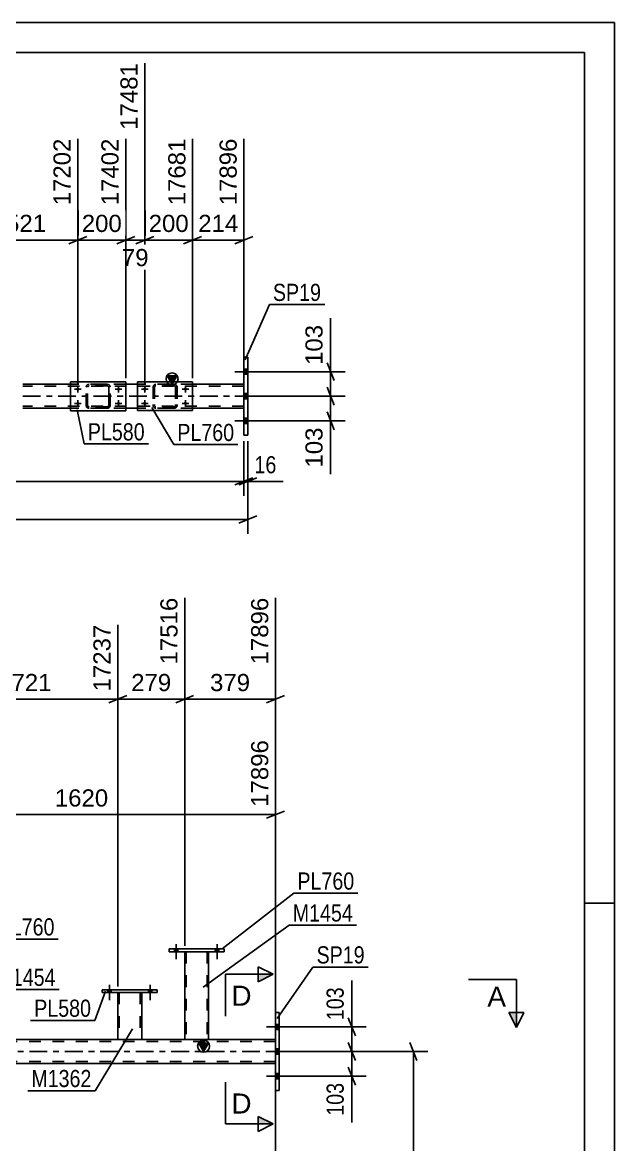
# Model space of a CAD drawing. Header units: millimetres. Extents: x -106 to 735, y -422 to 172.
# Drawn here: x 636 to 734.9, y -15.5 to 171.7 of the extents above; entities that cross this region are included whole.
import ezdxf

# ---------------------------------------------------------------- set-up
doc = ezdxf.new("R2010")
doc.units = ezdxf.units.MM
doc.linetypes.add('DXK_LINE_DOT2', pattern=[3.9198, 1.9599, -1.9599])
doc.linetypes.add('DXK_LINE_DOT3', pattern=[5.9187, 2.979, -0.9799, 0.9799, -0.9799])
doc.styles.add('Arial', font='ARIAL.TTF', dxfattribs={"height": 0.2})
doc.styles.add('Arial Narrow', font='ARIALN.TTF', dxfattribs={"height": 0.2})

# ---------------------------------------------------------------- blocks, each defined once
blk = doc.blocks.new('Unknown-717034374-1133')
at = {"color": 5, "linetype": 'Continuous'}
for p, q in [((734.87, 171.74), (-106.13, 171.74)), ((734.87, -422.26), (734.87, 171.74)), ((729.87, 166.74), (-101.13, 166.74)), ((729.87, -417.26), (729.87, 166.74)), ((734.87, 24.74), (729.87, 24.74))]:
    blk.add_line(p, q, dxfattribs=at)
blk = doc.blocks.new('Part-717034374-7999 - 5798')
at = {"color": 7, "linetype": 'DXK_LINE_DOT2'}
for p, q in [((646.62, 110.87), (646.66, 111.06)), ((646.66, 111.06), (646.62, 110.87)), ((646.62, 107.83), (646.62, 110.87)), ((646.62, 107.83), (646.62, 110.87)), ((646.86, 110.87), (646.88, 110.97)), ((646.86, 107.83), (646.86, 110.87)), ((646.86, 107.83), (646.86, 110.87)), ((646.88, 110.97), (646.93, 111.04)), ((646.92, 111.32), (647.1, 111.35)), ((647.1, 111.35), (646.92, 111.32)), ((646.93, 111.04), (647.01, 111.1)), ((647.01, 111.1), (647.1, 111.11)), ((650.14, 111.35), (647.1, 111.35)), ((650.14, 111.11), (647.1, 111.11)), ((650.14, 111.35), (650.33, 111.32)), ((650.33, 111.32), (650.14, 111.35)), ((650.14, 111.11), (650.24, 111.1)), ((650.24, 111.1), (650.31, 111.04)), ((650.31, 111.04), (650.37, 110.97)), ((650.37, 110.97), (650.38, 110.87)), ((650.38, 107.83), (650.38, 110.87)), ((650.38, 110.87), (650.38, 107.83)), ((650.59, 111.06), (650.62, 110.87)), ((650.62, 110.87), (650.59, 111.06)), ((650.62, 107.83), (650.62, 110.87)), ((650.62, 107.83), (650.62, 110.87)), ((646.66, 107.65), (646.62, 107.83)), ((646.62, 107.83), (646.66, 107.65)), ((646.88, 107.74), (646.86, 107.83)), ((646.93, 107.66), (646.88, 107.74)), ((647.1, 107.35), (646.92, 107.39)), ((646.92, 107.39), (647.1, 107.35)), ((647.01, 107.61), (646.93, 107.66)), ((647.1, 107.59), (647.01, 107.61)), ((650.14, 107.59), (647.1, 107.59)), ((650.14, 107.35), (647.1, 107.35)), ((650.24, 107.61), (650.14, 107.59)), ((650.33, 107.39), (650.14, 107.35)), ((650.14, 107.35), (650.33, 107.39)), ((650.31, 107.66), (650.24, 107.61)), ((650.37, 107.74), (650.31, 107.66)), ((650.38, 107.83), (650.37, 107.74)), ((650.62, 107.83), (650.59, 107.65)), ((650.59, 107.65), (650.62, 107.83))]:
    blk.add_line(p, q, dxfattribs=at)
at = {"color": 7, "linetype": 'DXK_LINE_DOT3'}
blk.add_line((648.62, 109.35), (648.62, 109.35), dxfattribs=at)
at = {"color": 7, "linetype": 'DXK_LINE_DOT2'}
for centre, start, end in [((647.1, 110.87), 112.5, 157.5), ((647.1, 110.87), 112.5, 157.5), ((650.14, 110.87), 22.5, 67.5), ((650.14, 110.87), 22.5, 67.5), ((647.1, 107.83), 202.5, 247.5), ((647.1, 107.83), 202.5, 247.5), ((650.14, 107.83), 292.5, 337.5), ((650.14, 107.83), 292.5, 337.5)]:
    blk.add_arc(centre, 0.48, start, end, dxfattribs=at)
blk = doc.blocks.new('Part-717034374-5897 - 5798')
at = {"color": 2, "linetype": 'Continuous'}
for p, q in [((673.6, 115.86), (672.96, 115.86)), ((672.96, 115.86), (672.96, 102.86)), ((673.6, 102.86), (673.6, 115.86)), ((672.96, 102.86), (673.6, 102.86))]:
    blk.add_line(p, q, dxfattribs=at)
blk = doc.blocks.new('Part-717034374-8002 - 5798')
at = {"color": 7, "linetype": 'DXK_LINE_DOT2'}
for p, q in [((657.8, 110.88), (657.83, 111.06)), ((657.83, 111.06), (657.8, 110.88)), ((657.8, 110.88), (657.8, 107.84)), ((658.04, 110.88), (658.05, 110.97)), ((658.04, 110.88), (658.04, 107.84)), ((658.05, 110.97), (658.11, 111.04)), ((658.09, 111.32), (658.28, 111.36)), ((658.28, 111.36), (658.09, 111.32)), ((658.11, 111.04), (658.18, 111.1)), ((658.18, 111.1), (658.28, 111.12)), ((661.32, 111.36), (658.28, 111.36)), ((661.32, 111.12), (658.28, 111.12)), ((661.32, 111.36), (661.5, 111.32)), ((661.5, 111.32), (661.32, 111.36)), ((661.32, 111.12), (661.41, 111.1)), ((661.41, 111.1), (661.49, 111.04)), ((661.49, 111.04), (661.54, 110.97)), ((661.54, 110.97), (661.56, 110.88)), ((661.56, 110.88), (661.56, 107.84)), ((661.76, 111.06), (661.8, 110.88)), ((661.8, 110.88), (661.76, 111.06)), ((661.8, 110.88), (661.8, 107.84)), ((657.8, 107.84), (657.8, 108)), ((657.83, 107.65), (657.8, 107.84)), ((657.8, 107.84), (657.83, 107.65)), ((658.04, 107.84), (658.04, 108)), ((658.05, 107.74), (658.04, 107.84)), ((658.11, 107.67), (658.05, 107.74)), ((658.28, 107.36), (658.09, 107.39)), ((658.09, 107.39), (658.28, 107.36)), ((658.18, 107.61), (658.11, 107.67)), ((658.28, 107.6), (658.18, 107.61)), ((661.32, 107.6), (658.28, 107.6)), ((661.32, 107.36), (658.28, 107.36)), ((661.41, 107.61), (661.32, 107.6)), ((661.5, 107.39), (661.32, 107.36)), ((661.32, 107.36), (661.5, 107.39)), ((661.49, 107.67), (661.41, 107.61)), ((661.54, 107.74), (661.49, 107.67)), ((661.56, 107.84), (661.54, 107.74)), ((661.56, 108), (661.56, 107.84)), ((661.8, 107.84), (661.76, 107.65)), ((661.76, 107.65), (661.8, 107.84)), ((661.8, 107.84), (661.8, 108))]:
    blk.add_line(p, q, dxfattribs=at)
at = {"color": 7, "linetype": 'DXK_LINE_DOT3'}
blk.add_line((659.8, 109.36), (659.8, 109.36), dxfattribs=at)
at = {"color": 7, "linetype": 'DXK_LINE_DOT2'}
for centre, start, end in [((658.28, 110.88), 112.5, 157.5), ((658.28, 110.88), 112.5, 157.5), ((661.32, 110.88), 22.5, 67.5), ((661.32, 110.88), 22.5, 67.5), ((658.28, 107.84), 202.5, 247.5), ((658.28, 107.84), 202.5, 247.5), ((661.32, 107.84), 292.5, 337.5), ((661.32, 107.84), 292.5, 337.5)]:
    blk.add_arc(centre, 0.48, start, end, dxfattribs=at)
blk = doc.blocks.new('Part-717034374-5970 - 5798')
at = {"linetype": 'Continuous'}
blk.add_hatch(color=2, dxfattribs=at).paths.add_polyline_path([(660.96, 111.36), (660.16, 112.76), (661.76, 112.76)])
at = {"color": 2, "linetype": 'Continuous'}
for p, q in [((660.96, 111.36), (660.16, 112.76)), ((660.16, 112.76), (661.76, 112.76)), ((661.76, 112.76), (660.96, 111.36)), ((644.02, 111.36), (636.02, 111.36)), ((655.2, 111.36), (653.22, 111.36)), ((672.96, 111.36), (664.4, 111.36)), ((644.02, 107.36), (636.02, 107.36)), ((655.2, 107.36), (653.22, 107.36)), ((672.96, 107.36), (664.4, 107.36))]:
    blk.add_line(p, q, dxfattribs=at)
at = {"color": 7, "linetype": 'DXK_LINE_DOT2'}
for p, q in [((672.96, 111.04), (636.02, 111.04)), ((653.22, 111.36), (644.02, 111.36)), ((664.4, 111.36), (655.2, 111.36)), ((672.96, 111.36), (672.96, 107.36)), ((672.96, 107.68), (636.02, 107.68)), ((653.22, 107.36), (644.02, 107.36)), ((664.4, 107.36), (655.2, 107.36))]:
    blk.add_line(p, q, dxfattribs=at)
at = {"color": 7, "linetype": 'DXK_LINE_DOT3'}
blk.add_line((636.02, 109.36), (672.96, 109.36), dxfattribs=at)
at = {"color": 2, "linetype": 'Continuous'}
blk.add_circle((660.96, 112.26), 1, dxfattribs=at)
blk = doc.blocks.new('Bolt-717034374-5973 - 5798')
at = {"linetype": 'Continuous'}
for points in [[(673.6, 113.02), (673.6, 113.9), (672.96, 113.9), (672.96, 113.02)], [(673.6, 113.02), (673.6, 113.9), (672.96, 113.9), (672.96, 113.02)], [(673.6, 113.02), (673.6, 113.9), (672.96, 113.9), (672.96, 113.02)], [(673.6, 108.92), (673.6, 109.8), (672.96, 109.8), (672.96, 108.92)], [(673.6, 108.92), (673.6, 109.8), (672.96, 109.8), (672.96, 108.92)], [(673.6, 104.82), (673.6, 105.7), (672.96, 105.7), (672.96, 104.82)], [(673.6, 104.82), (673.6, 105.7), (672.96, 105.7), (672.96, 104.82)], [(673.6, 104.82), (673.6, 105.7), (672.96, 105.7), (672.96, 104.82)]]:
    blk.add_hatch(color=1, dxfattribs=at).paths.add_polyline_path(points)
at = {"color": 1, "linetype": 'Continuous'}
for p, q in [((674.76, 113.46), (671.44, 113.46)), ((674.76, 113.46), (671.44, 113.46)), ((674.76, 113.46), (671.44, 113.46)), ((673.6, 113.9), (672.96, 113.9)), ((673.6, 113.9), (672.96, 113.9)), ((673.6, 113.9), (672.96, 113.9)), ((673.6, 113.02), (672.96, 113.02)), ((673.6, 113.02), (672.96, 113.02)), ((673.6, 113.02), (672.96, 113.02)), ((674.76, 109.36), (671.44, 109.36)), ((674.76, 109.36), (671.44, 109.36)), ((673.6, 109.8), (672.96, 109.8)), ((673.6, 109.8), (672.96, 109.8)), ((673.6, 108.92), (672.96, 108.92)), ((673.6, 108.92), (672.96, 108.92)), ((674.76, 105.26), (671.44, 105.26)), ((674.76, 105.26), (671.44, 105.26)), ((674.76, 105.26), (671.44, 105.26)), ((673.6, 105.7), (672.96, 105.7)), ((673.6, 105.7), (672.96, 105.7)), ((673.6, 105.7), (672.96, 105.7)), ((673.6, 104.82), (672.96, 104.82)), ((673.6, 104.82), (672.96, 104.82)), ((673.6, 104.82), (672.96, 104.82))]:
    blk.add_line(p, q, dxfattribs=at)
blk = doc.blocks.new('Bolt-717034374-6010 - 5798')
at = {"linetype": 'Continuous'}
for points in [[(645.22, 110.27, -1), (645.22, 110.83, -1)], [(652.02, 110.27, -1), (652.02, 110.83, -1)], [(645.22, 107.87, -1), (645.22, 108.43, -1)], [(652.02, 107.87, -1), (652.02, 108.43, -1)]]:
    blk.add_hatch(color=1, dxfattribs=at).paths.add_polyline_path(points)
at = {"color": 1, "linetype": 'Continuous'}
for p, q in [((645.78, 110.55), (644.66, 110.55)), ((645.22, 111.11), (645.22, 109.99)), ((652.58, 110.55), (651.46, 110.55)), ((652.02, 111.11), (652.02, 109.99)), ((645.22, 108.71), (645.22, 107.59)), ((652.02, 108.71), (652.02, 107.59)), ((645.78, 108.15), (644.66, 108.15)), ((652.58, 108.15), (651.46, 108.15))]:
    blk.add_line(p, q, dxfattribs=at)
blk = doc.blocks.new('Bolt-717034374-6018 - 5798')
at = {"linetype": 'Continuous'}
for points in [[(656.4, 110.28, -1), (656.4, 110.84, -1)], [(663.2, 110.28, -1), (663.2, 110.84, -1)], [(656.4, 107.88, -1), (656.4, 108.44, -1)], [(663.2, 107.88, -1), (663.2, 108.44, -1)]]:
    blk.add_hatch(color=1, dxfattribs=at).paths.add_polyline_path(points)
at = {"color": 1, "linetype": 'Continuous'}
for p, q in [((656.96, 110.56), (655.84, 110.56)), ((656.4, 111.12), (656.4, 110)), ((663.76, 110.56), (662.64, 110.56)), ((663.2, 111.12), (663.2, 110)), ((656.4, 108.72), (656.4, 107.6)), ((663.2, 108.72), (663.2, 107.6)), ((656.96, 108.16), (655.84, 108.16)), ((663.76, 108.16), (662.64, 108.16))]:
    blk.add_line(p, q, dxfattribs=at)
blk = doc.blocks.new('Part-717034374-6086 - 5798')
at = {"color": 2, "linetype": 'Continuous'}
for p, q in [((644.02, 111.75), (644.02, 106.95)), ((644.02, 111.75), (653.22, 111.75)), ((653.22, 111.75), (653.22, 106.95)), ((653.22, 106.95), (644.02, 106.95))]:
    blk.add_line(p, q, dxfattribs=at)
at = {"color": 7, "linetype": 'DXK_LINE_DOT2'}
for p, q in [((644.02, 106.95), (644.02, 111.75)), ((653.22, 106.95), (653.22, 111.75))]:
    blk.add_line(p, q, dxfattribs=at)
blk = doc.blocks.new('Part-717034374-6124 - 5798')
at = {"color": 2, "linetype": 'Continuous'}
for p, q in [((655.2, 111.76), (655.2, 106.96)), ((655.2, 111.76), (664.4, 111.76)), ((664.4, 111.76), (664.4, 106.96)), ((664.4, 106.96), (655.2, 106.96))]:
    blk.add_line(p, q, dxfattribs=at)
at = {"color": 7, "linetype": 'DXK_LINE_DOT2'}
for p, q in [((655.2, 106.96), (655.2, 111.76)), ((664.4, 106.96), (664.4, 111.76))]:
    blk.add_line(p, q, dxfattribs=at)
blk = doc.blocks.new('Part-717034374-8554 - 3756')
at = {"color": 2, "linetype": 'Continuous'}
for p, q in [((651.89, 2), (651.89, 9.84)), ((655.89, 9.84), (655.89, 2)), ((655.86, 2), (651.89, 2)), ((655.89, 2), (655.86, 2))]:
    blk.add_line(p, q, dxfattribs=at)
at = {"color": 7, "linetype": 'DXK_LINE_DOT2'}
for p, q in [((651.89, 9.84), (655.89, 9.84)), ((652.13, 9.84), (652.13, 2)), ((655.65, 9.84), (655.65, 2)), ((655.64, 2), (655.65, 2))]:
    blk.add_line(p, q, dxfattribs=at)
blk = doc.blocks.new('Bolt-717034374-3901 - 3756')
at = {"linetype": 'Continuous'}
for points in [[(678.23, 4.54), (678.23, 3.66), (678.87, 3.66), (678.87, 4.54)], [(678.23, 4.54), (678.23, 3.66), (678.87, 3.66), (678.87, 4.54)], [(678.23, 4.54), (678.23, 3.66), (678.87, 3.66), (678.87, 4.54)], [(678.23, 0.44), (678.23, -0.44), (678.87, -0.44), (678.87, 0.44)], [(678.23, 0.44), (678.23, -0.44), (678.87, -0.44), (678.87, 0.44)], [(678.23, -3.66), (678.23, -4.54), (678.87, -4.54), (678.87, -3.66)], [(678.23, -3.66), (678.23, -4.54), (678.87, -4.54), (678.87, -3.66)], [(678.23, -3.66), (678.23, -4.54), (678.87, -4.54), (678.87, -3.66)]]:
    blk.add_hatch(color=1, dxfattribs=at).paths.add_polyline_path(points)
at = {"color": 1, "linetype": 'Continuous'}
for p, q in [((680.03, 4.1), (676.71, 4.1)), ((680.03, 4.1), (676.71, 4.1)), ((680.03, 4.1), (676.71, 4.1)), ((678.87, 4.54), (678.23, 4.54)), ((678.87, 4.54), (678.23, 4.54)), ((678.87, 4.54), (678.23, 4.54)), ((678.87, 3.66), (678.23, 3.66)), ((678.87, 3.66), (678.23, 3.66)), ((678.87, 3.66), (678.23, 3.66)), ((680.03, 0), (676.71, 0)), ((680.03, 0), (676.71, 0)), ((678.87, 0.44), (678.23, 0.44)), ((678.87, 0.44), (678.23, 0.44)), ((678.87, -0.44), (678.23, -0.44)), ((678.87, -0.44), (678.23, -0.44)), ((678.87, -3.66), (678.23, -3.66)), ((678.87, -3.66), (678.23, -3.66)), ((678.87, -3.66), (678.23, -3.66)), ((680.03, -4.1), (676.71, -4.1)), ((680.03, -4.1), (676.71, -4.1)), ((680.03, -4.1), (676.71, -4.1)), ((678.87, -4.54), (678.23, -4.54)), ((678.87, -4.54), (678.23, -4.54)), ((678.87, -4.54), (678.23, -4.54))]:
    blk.add_line(p, q, dxfattribs=at)
blk = doc.blocks.new('Part-717034374-8557 - 3756')
at = {"color": 2, "linetype": 'Continuous'}
for p, q in [((663.07, 2), (663.07, 16.64)), ((667.07, 16.64), (667.07, 2)), ((667.03, 2), (663.07, 2)), ((667.07, 2), (667.03, 2))]:
    blk.add_line(p, q, dxfattribs=at)
at = {"color": 7, "linetype": 'DXK_LINE_DOT2'}
for p, q in [((663.07, 16.64), (667.07, 16.64)), ((663.31, 16.64), (663.31, 2)), ((666.83, 16.64), (666.83, 2)), ((666.81, 2), (666.83, 2))]:
    blk.add_line(p, q, dxfattribs=at)
blk = doc.blocks.new('Part-717034374-4284 - 3756')
at = {"color": 2, "linetype": 'Continuous'}
for p, q in [((649.29, 9.84), (649.29, 10.32)), ((649.29, 10.32), (658.49, 10.32)), ((658.49, 9.84), (649.29, 9.84)), ((658.49, 10.32), (658.49, 9.84))]:
    blk.add_line(p, q, dxfattribs=at)
blk = doc.blocks.new('Part-717034374-4043 - 3756')
at = {"color": 2, "linetype": 'Continuous'}
for p, q in [((678.23, 6.5), (678.23, -6.5)), ((678.23, 6.5), (678.87, 6.5)), ((678.87, 6.5), (678.87, -6.5)), ((678.23, -6.5), (678.87, -6.5))]:
    blk.add_line(p, q, dxfattribs=at)
blk = doc.blocks.new('Part-717034374-4049 - 3756')
at = {"linetype": 'Continuous'}
blk.add_hatch(color=2, dxfattribs=at).paths.add_polyline_path([(666.23, 0), (665.43, 1.4), (667.03, 1.4)])
at = {"color": 7, "linetype": 'DXK_LINE_DOT2'}
for p, q in [((-16.93, 2), (678.23, 2)), ((655.89, 2), (651.89, 2)), ((667.07, 2), (663.07, 2)), ((678.23, 2), (678.23, -2)), ((678.23, 1.68), (-37.59, 1.68)), ((678.23, -1.68), (-37.59, -1.68))]:
    blk.add_line(p, q, dxfattribs=at)
at = {"color": 2, "linetype": 'Continuous'}
for p, q in [((651.89, 2), (627.07, 2)), ((663.07, 2), (655.89, 2)), ((678.23, 2), (667.07, 2)), ((666.23, 0), (665.43, 1.4)), ((665.43, 1.4), (667.03, 1.4)), ((667.03, 1.4), (666.23, 0)), ((678.23, -2), (617.69, -2))]:
    blk.add_line(p, q, dxfattribs=at)
at = {"color": 7, "linetype": 'DXK_LINE_DOT3'}
blk.add_line((-37.59, 0), (678.23, 0), dxfattribs=at)
at = {"color": 2, "linetype": 'Continuous'}
blk.add_circle((666.23, 0.9), 1, dxfattribs=at)
blk = doc.blocks.new('Part-717034374-4362 - 3756')
at = {"color": 2, "linetype": 'Continuous'}
for p, q in [((660.47, 16.64), (660.47, 17.12)), ((660.47, 17.12), (669.67, 17.12)), ((669.67, 17.12), (669.67, 16.64)), ((669.67, 16.64), (660.47, 16.64))]:
    blk.add_line(p, q, dxfattribs=at)
blk = doc.blocks.new('Bolt-717034374-4251 - 3756')
at = {"linetype": 'Continuous'}
for points in [[(661.39, 16.64), (661.95, 16.64), (661.95, 17.12), (661.39, 17.12)], [(661.39, 16.64), (661.95, 16.64), (661.95, 17.12), (661.39, 17.12)], [(668.19, 16.64), (668.75, 16.64), (668.75, 17.12), (668.19, 17.12)], [(668.19, 16.64), (668.75, 16.64), (668.75, 17.12), (668.19, 17.12)]]:
    blk.add_hatch(color=1, dxfattribs=at).paths.add_polyline_path(points)
at = {"color": 1, "linetype": 'Continuous'}
for p, q in [((661.39, 17.12), (661.39, 16.64)), ((661.39, 17.12), (661.39, 16.64)), ((661.67, 17.92), (661.67, 15.4)), ((661.67, 17.92), (661.67, 15.4)), ((661.95, 17.12), (661.95, 16.64)), ((661.95, 17.12), (661.95, 16.64)), ((668.19, 17.12), (668.19, 16.64)), ((668.19, 17.12), (668.19, 16.64)), ((668.47, 17.92), (668.47, 15.4)), ((668.47, 17.92), (668.47, 15.4)), ((668.75, 17.12), (668.75, 16.64)), ((668.75, 17.12), (668.75, 16.64))]:
    blk.add_line(p, q, dxfattribs=at)
blk = doc.blocks.new('Bolt-717034374-4253 - 3756')
at = {"linetype": 'Continuous'}
for points in [[(650.21, 9.84), (650.77, 9.84), (650.77, 10.32), (650.21, 10.32)], [(650.21, 9.84), (650.77, 9.84), (650.77, 10.32), (650.21, 10.32)], [(657.01, 9.84), (657.57, 9.84), (657.57, 10.32), (657.01, 10.32)], [(657.01, 9.84), (657.57, 9.84), (657.57, 10.32), (657.01, 10.32)]]:
    blk.add_hatch(color=1, dxfattribs=at).paths.add_polyline_path(points)
at = {"color": 1, "linetype": 'Continuous'}
for p, q in [((650.21, 10.32), (650.21, 9.84)), ((650.21, 10.32), (650.21, 9.84)), ((650.49, 11.12), (650.49, 8.6)), ((650.49, 11.12), (650.49, 8.6)), ((650.77, 10.32), (650.77, 9.84)), ((650.77, 10.32), (650.77, 9.84)), ((657.01, 10.32), (657.01, 9.84)), ((657.01, 10.32), (657.01, 9.84)), ((657.29, 11.12), (657.29, 8.6)), ((657.29, 11.12), (657.29, 8.6)), ((657.57, 10.32), (657.57, 9.84)), ((657.57, 10.32), (657.57, 9.84))]:
    blk.add_line(p, q, dxfattribs=at)
blk = doc.blocks.new('StraightDimension-717034374-6831 - 5798')
at = {"color": 7, "linetype": 'Continuous'}
for p, q in [((686.85, 110.86), (688.05, 107.86)), ((674.6, 109.36), (689.85, 109.36)), ((687.45, 105.26), (687.45, 109.36)), ((688.05, 103.76), (686.85, 106.76)), ((674.6, 105.26), (689.85, 105.26))]:
    blk.add_line(p, q, dxfattribs=at)
at = {"color": 0}
blk.add_wipeout([(686.7, 104.73), (682.5, 104.73), (682.5, 96.86), (686.7, 96.86)], dxfattribs=at)
at = {"color": 7, "linetype": 'Continuous'}
blk.add_line((687.45, 105.26), (687.45, 96.33), dxfattribs=at)
blk.add_line((687.45, 105.26), (687.45, 96.33), dxfattribs=at)
at = {"color": 3, "style": 'Arial'}
blk.add_text('103', height=2.865, rotation=90.0002, dxfattribs=at).set_placement((686.1, 97.46))
blk = doc.blocks.new('StraightDimension-717034374-10061 - 5798')
at = {"color": 7, "linetype": 'Continuous'}
for p, q in [((672.96, 101.86), (672.96, 92.75)), ((671.46, 94.55), (674.46, 95.75)), ((-39.33, 95.15), (672.96, 95.15))]:
    blk.add_line(p, q, dxfattribs=at)
blk = doc.blocks.new('StraightDimension-717034374-10060 - 5798')
at = {"color": 7, "linetype": 'Continuous'}
for p, q in [((672.96, 101.86), (672.96, 92.75)), ((673.6, 101.86), (673.6, 92.75)), ((671.46, 94.55), (674.46, 95.75)), ((675.1, 95.75), (672.1, 94.55)), ((672.96, 95.15), (673.6, 95.15))]:
    blk.add_line(p, q, dxfattribs=at)
at = {"color": 0}
blk.add_wipeout([(678.98, 95.9), (678.98, 100.1), (674.13, 100.1), (674.13, 95.9)], dxfattribs=at)
at = {"color": 7, "linetype": 'Continuous'}
blk.add_line((673.6, 95.15), (679.51, 95.15), dxfattribs=at)
blk.add_line((673.6, 95.15), (679.51, 95.15), dxfattribs=at)
at = {"color": 3, "style": 'Arial Narrow'}
blk.add_text('16', height=2.863, dxfattribs=at).set_placement((674.73, 96.5))
blk = doc.blocks.new('StraightDimension-717034374-43758 - 5798')
at = {"color": 7, "linetype": 'Continuous'}
for p, q in [((656.4, 111.56), (656.4, 164.94)), ((664.4, 112.36), (664.4, 152.34)), ((654.9, 134.82), (657.9, 136.02)), ((656.4, 135.42), (664.4, 135.42)), ((665.9, 136.02), (662.9, 134.82))]:
    blk.add_line(p, q, dxfattribs=at)
at = {"color": 0}
blk.add_wipeout([(664.33, 136.17), (664.33, 140.37), (656.46, 140.37), (656.46, 136.17)], dxfattribs=at)
at = {"color": 3, "style": 'Arial'}
blk.add_text('200', height=2.865, dxfattribs=at).set_placement((657.06, 136.77))
at = {"color": 0, "linetype": 'Continuous'}
blk.add_wipeout([(663.8, 152.94), (659.6, 152.94), (659.6, 140.62), (663.8, 140.62)], dxfattribs=at)
at = {"color": 3, "linetype": 'Continuous', "style": 'Arial'}
blk.add_text('17681', height=2.865, rotation=90.0002, dxfattribs=at).set_placement((663.2, 141.22))
blk = doc.blocks.new('StraightDimension-717034374-6219 - 5798')
at = {"color": 7, "linetype": 'Continuous'}
for p, q in [((673.6, 101.86), (673.6, 86.38)), ((-39.97, 88.78), (673.6, 88.78)), ((672.1, 88.18), (675.1, 89.38))]:
    blk.add_line(p, q, dxfattribs=at)
blk = doc.blocks.new('StraightDimension-717034374-6841 - 5798')
at = {"color": 7, "linetype": 'Continuous'}
for p, q in [((686.85, 114.96), (688.05, 111.96)), ((674.6, 113.46), (689.85, 113.46)), ((687.45, 109.36), (687.45, 113.46)), ((688.05, 107.86), (686.85, 110.86)), ((674.6, 109.36), (689.85, 109.36))]:
    blk.add_line(p, q, dxfattribs=at)
at = {"color": 0}
blk.add_wipeout([(686.7, 121.85), (682.5, 121.85), (682.5, 113.98), (686.7, 113.98)], dxfattribs=at)
at = {"color": 7, "linetype": 'Continuous'}
blk.add_line((687.45, 113.46), (687.45, 122.38), dxfattribs=at)
blk.add_line((687.45, 113.46), (687.45, 122.38), dxfattribs=at)
at = {"color": 3, "style": 'Arial'}
blk.add_text('103', height=2.865, rotation=90.0002, dxfattribs=at).set_placement((686.1, 114.58))
blk = doc.blocks.new('StraightDimension-717034374-43757 - 5798')
at = {"color": 7, "linetype": 'Continuous'}
for p, q in [((664.4, 112.36), (664.4, 152.34)), ((672.96, 112.36), (672.96, 152.34)), ((662.9, 134.82), (665.9, 136.02)), ((664.4, 135.42), (672.96, 135.42)), ((674.46, 136.02), (671.46, 134.82))]:
    blk.add_line(p, q, dxfattribs=at)
at = {"color": 0}
blk.add_wipeout([(672.61, 136.17), (672.61, 140.37), (664.74, 140.37), (664.74, 136.17)], dxfattribs=at)
at = {"color": 3, "style": 'Arial'}
blk.add_text('214', height=2.865, dxfattribs=at).set_placement((665.34, 136.77))
at = {"color": 0, "linetype": 'Continuous'}
blk.add_wipeout([(672.36, 152.94), (668.16, 152.94), (668.16, 140.62), (672.36, 140.62)], dxfattribs=at)
at = {"color": 3, "linetype": 'Continuous', "style": 'Arial'}
blk.add_text('17896', height=2.865, rotation=90.0002, dxfattribs=at).set_placement((671.76, 141.22))
blk = doc.blocks.new('StraightDimension-717034374-43759 - 5798')
at = {"color": 7, "linetype": 'Continuous'}
for p, q in [((656.4, 111.56), (656.4, 164.94)), ((653.22, 112.36), (653.22, 152.34)), ((651.72, 134.82), (654.72, 136.02)), ((653.22, 135.42), (656.4, 135.42)), ((657.9, 136.02), (654.9, 134.82))]:
    blk.add_line(p, q, dxfattribs=at)
at = {"color": 0, "linetype": 'Continuous'}
blk.add_wipeout([(655.8, 165.54), (651.6, 165.54), (651.6, 153.22), (655.8, 153.22)], dxfattribs=at)
at = {"color": 0}
blk.add_wipeout([(657.63, 130.47), (657.63, 134.67), (651.99, 134.67), (651.99, 130.47)], dxfattribs=at)
at = {"color": 3, "linetype": 'Continuous', "style": 'Arial'}
blk.add_text('17481', height=2.865, rotation=90.0002, dxfattribs=at).set_placement((655.2, 153.82))
at = {"color": 3, "style": 'Arial'}
blk.add_text('79', height=2.865, dxfattribs=at).set_placement((652.59, 131.07))
blk = doc.blocks.new('StraightDimension-717034374-43760 - 5798')
at = {"color": 7, "linetype": 'Continuous'}
for p, q in [((645.22, 111.55), (645.22, 152.34)), ((653.22, 112.36), (653.22, 152.34)), ((643.72, 134.82), (646.72, 136.02)), ((645.22, 135.42), (653.22, 135.42)), ((654.72, 136.02), (651.72, 134.82))]:
    blk.add_line(p, q, dxfattribs=at)
at = {"color": 0}
blk.add_wipeout([(653.16, 136.17), (653.16, 140.37), (645.29, 140.37), (645.29, 136.17)], dxfattribs=at)
at = {"color": 3, "style": 'Arial'}
blk.add_text('200', height=2.865, dxfattribs=at).set_placement((645.89, 136.77))
at = {"color": 0, "linetype": 'Continuous'}
blk.add_wipeout([(652.62, 152.94), (648.42, 152.94), (648.42, 140.62), (652.62, 140.62)], dxfattribs=at)
at = {"color": 3, "linetype": 'Continuous', "style": 'Arial'}
blk.add_text('17402', height=2.865, rotation=90.0002, dxfattribs=at).set_placement((652.02, 141.22))
blk = doc.blocks.new('StraightDimension-717034374-43761 - 5798')
at = {"color": 7, "linetype": 'Continuous'}
for p, q in [((627.92, 112.36), (627.92, 152.34)), ((645.22, 111.55), (645.22, 152.34)), ((629.42, 136.02), (626.42, 134.82)), ((627.92, 135.42), (645.22, 135.42)), ((643.72, 134.82), (646.72, 136.02))]:
    blk.add_line(p, q, dxfattribs=at)
at = {"color": 0}
blk.add_wipeout([(640.51, 136.17), (640.51, 140.37), (632.64, 140.37), (632.64, 136.17)], dxfattribs=at)
at = {"color": 3, "style": 'Arial'}
blk.add_text('521', height=2.865, dxfattribs=at).set_placement((633.24, 136.77))
at = {"color": 0, "linetype": 'Continuous'}
blk.add_wipeout([(644.62, 152.94), (640.42, 152.94), (640.42, 140.62), (644.62, 140.62)], dxfattribs=at)
at = {"color": 3, "linetype": 'Continuous', "style": 'Arial'}
blk.add_text('17202', height=2.865, rotation=90.0002, dxfattribs=at).set_placement((644.02, 141.22))
blk = doc.blocks.new('StraightDimension-717034374-5338 - 3756')
at = {"color": 7, "linetype": 'Continuous'}
blk.add_line((678.23, 5.5), (678.23, -166.11), dxfattribs=at)
blk = doc.blocks.new('StraightDimension-717034374-5078 - 3756')
at = {"color": 7, "linetype": 'Continuous'}
for p, q in [((613.44, -1), (613.44, 51.96)), ((678.23, 3), (678.23, 51.96)), ((614.94, 40.14), (611.94, 38.94)), ((613.44, 39.54), (678.23, 39.54)), ((676.73, 38.94), (679.73, 40.14))]:
    blk.add_line(p, q, dxfattribs=at)
at = {"color": 0, "linetype": 'Continuous'}
blk.add_wipeout([(677.63, 52.56), (673.43, 52.56), (673.43, 40.24), (677.63, 40.24)], dxfattribs=at)
at = {"color": 0}
blk.add_wipeout([(650.88, 40.29), (650.88, 44.49), (640.79, 44.49), (640.79, 40.29)], dxfattribs=at)
at = {"color": 3, "linetype": 'Continuous', "style": 'Arial'}
blk.add_text('17896', height=2.865, rotation=90.0002, dxfattribs=at).set_placement((677.03, 40.84))
at = {"color": 3, "style": 'Arial'}
blk.add_text('1620', height=2.865, dxfattribs=at).set_placement((641.39, 40.89))
blk = doc.blocks.new('StraightDimension-717034374-5360 - 3756')
at = {"color": 7, "linetype": 'Continuous'}
for p, q in [((679.23, 0), (693.38, 0)), ((690.38, 1.5), (691.58, -1.5)), ((690.98, -4.1), (690.98, 0)), ((691.58, -5.6), (690.38, -2.6)), ((679.87, -4.1), (693.38, -4.1))]:
    blk.add_line(p, q, dxfattribs=at)
at = {"color": 0}
blk.add_wipeout([(690.23, -4.63), (686.03, -4.63), (686.03, -11.31), (690.23, -11.31)], dxfattribs=at)
at = {"color": 7, "linetype": 'Continuous'}
blk.add_line((690.98, -4.1), (690.98, -11.83), dxfattribs=at)
blk.add_line((690.98, -4.1), (690.98, -11.83), dxfattribs=at)
at = {"color": 3, "style": 'Arial Narrow'}
blk.add_text('103', height=2.863, rotation=90.0002, dxfattribs=at).set_placement((689.63, -10.71))
blk = doc.blocks.new('StraightDimension-717034374-5369 - 3756')
at = {"color": 7, "linetype": 'Continuous'}
for p, q in [((679.87, 4.1), (693.38, 4.1)), ((690.38, 5.6), (691.58, 2.6)), ((690.98, 0), (690.98, 4.1)), ((679.23, 0), (693.38, 0)), ((691.58, -1.5), (690.38, 1.5))]:
    blk.add_line(p, q, dxfattribs=at)
at = {"color": 0}
blk.add_wipeout([(690.23, 11.31), (686.03, 11.31), (686.03, 4.62), (690.23, 4.62)], dxfattribs=at)
at = {"color": 7, "linetype": 'Continuous'}
blk.add_line((690.98, 4.1), (690.98, 11.83), dxfattribs=at)
blk.add_line((690.98, 4.1), (690.98, 11.83), dxfattribs=at)
at = {"color": 3, "style": 'Arial Narrow'}
blk.add_text('103', height=2.863, rotation=90.0002, dxfattribs=at).set_placement((689.63, 5.23))
blk = doc.blocks.new('StraightDimension-717034374-5379 - 3756')
at = {"color": 7, "linetype": 'Continuous'}
for p, q in [((679.23, 0), (703.67, 0)), ((701.87, -1.5), (700.67, 1.5)), ((701.27, -125.86), (701.27, 0)), ((700.67, -124.36), (701.87, -127.36)), ((633.66, -125.86), (703.67, -125.86))]:
    blk.add_line(p, q, dxfattribs=at)
at = {"color": 0}
blk.add_wipeout([(700.52, -58.67), (696.32, -58.67), (696.32, -67.19), (700.52, -67.19)], dxfattribs=at)
at = {"color": 3, "style": 'Arial Narrow'}
blk.add_text('3147', height=2.863, rotation=90.0002, dxfattribs=at).set_placement((699.92, -66.59))
blk = doc.blocks.new('StraightDimension-717034374-5387 - 3756')
at = {"color": 7, "linetype": 'Continuous'}
for p, q in [((678.23, -3), (678.23, -66.77)), ((632.66, -122.22), (632.66, -61.52)), ((634.16, -63.77), (631.16, -64.97)), ((632.66, -64.37), (678.23, -64.37)), ((676.73, -64.97), (679.73, -63.77))]:
    blk.add_line(p, q, dxfattribs=at)
at = {"color": 0}
blk.add_wipeout([(659.7, -63.62), (659.7, -59.42), (651.19, -59.42), (651.19, -63.62)], dxfattribs=at)
at = {"color": 3, "style": 'Arial Narrow'}
blk.add_text('1139', height=2.863, dxfattribs=at).set_placement((651.79, -63.02))
blk = doc.blocks.new('StraightDimension-717034374-45001 - 3756')
at = {"color": 7, "linetype": 'Continuous'}
for p, q in [((663.07, 17.64), (663.07, 75.72)), ((678.23, 3), (678.23, 75.72)), ((664.57, 59.4), (661.57, 58.2)), ((663.07, 58.8), (678.23, 58.8)), ((676.73, 58.2), (679.73, 59.4))]:
    blk.add_line(p, q, dxfattribs=at)
at = {"color": 0}
blk.add_wipeout([(674.59, 59.55), (674.59, 63.75), (666.71, 63.75), (666.71, 59.55)], dxfattribs=at)
at = {"color": 3, "style": 'Arial'}
blk.add_text('379', height=2.865, dxfattribs=at).set_placement((667.31, 60.15))
at = {"color": 0, "linetype": 'Continuous'}
blk.add_wipeout([(677.63, 76.32), (673.43, 76.32), (673.43, 64), (677.63, 64)], dxfattribs=at)
at = {"color": 3, "linetype": 'Continuous', "style": 'Arial'}
blk.add_text('17896', height=2.865, rotation=90.0002, dxfattribs=at).set_placement((677.03, 64.6))
blk = doc.blocks.new('StraightDimension-717034374-45002 - 3756')
at = {"color": 7, "linetype": 'Continuous'}
for p, q in [((663.07, 17.64), (663.07, 75.72)), ((651.89, 10.84), (651.89, 71.22)), ((650.39, 58.2), (653.39, 59.4)), ((651.89, 58.8), (663.07, 58.8)), ((664.57, 59.4), (661.57, 58.2))]:
    blk.add_line(p, q, dxfattribs=at)
at = {"color": 0}
blk.add_wipeout([(661.42, 59.55), (661.42, 63.75), (653.54, 63.75), (653.54, 59.55)], dxfattribs=at)
at = {"color": 3, "style": 'Arial'}
blk.add_text('279', height=2.865, dxfattribs=at).set_placement((654.14, 60.15))
at = {"color": 0, "linetype": 'Continuous'}
blk.add_wipeout([(662.47, 76.32), (658.27, 76.32), (658.27, 64), (662.47, 64)], dxfattribs=at)
at = {"color": 3, "linetype": 'Continuous', "style": 'Arial'}
blk.add_text('17516', height=2.865, rotation=90.0002, dxfattribs=at).set_placement((661.87, 64.6))
blk = doc.blocks.new('StraightDimension-717034374-45003 - 3756')
at = {"color": 7, "linetype": 'Continuous'}
for p, q in [((623.07, 17.64), (623.07, 71.22)), ((651.89, 10.84), (651.89, 71.22)), ((624.57, 59.4), (621.57, 58.2)), ((623.07, 58.8), (651.89, 58.8)), ((650.39, 58.2), (653.39, 59.4))]:
    blk.add_line(p, q, dxfattribs=at)
at = {"color": 0, "linetype": 'Continuous'}
blk.add_wipeout([(651.29, 71.82), (647.09, 71.82), (647.09, 59.5), (651.29, 59.5)], dxfattribs=at)
at = {"color": 0}
blk.add_wipeout([(641.42, 59.55), (641.42, 63.75), (633.55, 63.75), (633.55, 59.55)], dxfattribs=at)
at = {"color": 3, "linetype": 'Continuous', "style": 'Arial'}
blk.add_text('17237', height=2.865, rotation=90.0002, dxfattribs=at).set_placement((650.69, 60.1))
at = {"color": 3, "style": 'Arial'}
blk.add_text('721', height=2.865, dxfattribs=at).set_placement((634.15, 60.15))
blk = doc.blocks.new('Mark-717034374-5893 - 5798')
at = {"color": 0}
blk.add_wipeout([(685.85, 125.26), (685.85, 128.26), (677.81, 128.26), (677.81, 125.26)], dxfattribs=at)
blk.add_wipeout([(685.85, 125.26), (685.85, 128.26), (677.81, 128.26), (677.81, 125.26)], dxfattribs=at)
at = {"color": 30, "linetype": 'Continuous'}
for p, q in [((673.17, 115.43), (677.21, 124.66)), ((677.21, 124.66), (686.45, 124.66))]:
    blk.add_line(p, q, dxfattribs=at)
at = {"color": 3, "style": 'Arial Narrow'}
blk.add_text('SP19', height=2.863, dxfattribs=at).set_placement((677.81, 125.26))
blk = doc.blocks.new('Mark-717034374-6082 - 5798')
at = {"color": 0}
blk.add_wipeout([(656.41, 101.99), (656.41, 104.99), (646.9, 104.99), (646.9, 101.99)], dxfattribs=at)
blk.add_wipeout([(656.41, 101.99), (656.41, 104.99), (646.9, 104.99), (646.9, 101.99)], dxfattribs=at)
at = {"color": 30, "linetype": 'Continuous'}
for p, q in [((645.13, 107.08), (646.3, 101.39)), ((646.3, 101.39), (657.01, 101.39))]:
    blk.add_line(p, q, dxfattribs=at)
at = {"color": 3, "style": 'Arial Narrow'}
blk.add_text('PL580', height=2.863, dxfattribs=at).set_placement((646.9, 101.99))
blk = doc.blocks.new('Mark-717034374-19092 - 5798')
at = {"color": 0}
blk.add_wipeout([(671.35, 101.88), (671.35, 104.88), (661.84, 104.88), (661.84, 101.88)], dxfattribs=at)
blk.add_wipeout([(671.35, 101.88), (671.35, 104.88), (661.84, 104.88), (661.84, 101.88)], dxfattribs=at)
at = {"color": 30, "linetype": 'Continuous'}
for p, q in [((657.57, 107.46), (661.24, 101.28)), ((661.24, 101.28), (671.95, 101.28))]:
    blk.add_line(p, q, dxfattribs=at)
at = {"color": 3, "style": 'Arial Narrow'}
blk.add_text('PL760', height=2.863, dxfattribs=at).set_placement((661.84, 101.88))
blk = doc.blocks.new('Mark-717034374-4039 - 3756')
at = {"color": 0}
blk.add_wipeout([(693.14, 14.7), (693.14, 17.7), (685.1, 17.7), (685.1, 14.7)], dxfattribs=at)
blk.add_wipeout([(693.14, 14.7), (693.14, 17.7), (685.1, 17.7), (685.1, 14.7)], dxfattribs=at)
at = {"color": 30, "linetype": 'Continuous'}
for p, q in [((678.54, 5.51), (684.5, 14.1)), ((684.5, 14.1), (693.74, 14.1))]:
    blk.add_line(p, q, dxfattribs=at)
at = {"color": 3, "style": 'Arial Narrow'}
blk.add_text('SP19', height=2.863, dxfattribs=at).set_placement((685.1, 14.7))
blk = doc.blocks.new('Mark-717034374-4348 - 3756')
at = {"color": 0}
blk.add_wipeout([(641.52, 10.96), (641.52, 13.96), (631.47, 13.96), (631.47, 10.96)], dxfattribs=at)
blk.add_wipeout([(641.52, 10.96), (641.52, 13.96), (631.47, 13.96), (631.47, 10.96)], dxfattribs=at)
at = {"color": 30, "linetype": 'Continuous'}
for p, q in [((626.14, 3.49), (630.87, 10.36)), ((630.87, 10.36), (642.12, 10.36))]:
    blk.add_line(p, q, dxfattribs=at)
at = {"color": 3, "style": 'Arial Narrow'}
blk.add_text('M1454', height=2.863, dxfattribs=at).set_placement((631.47, 10.96))
blk = doc.blocks.new('Mark-717034374-44847 - 3756')
at = {"color": 0}
blk.add_wipeout([(691.17, 21.7), (691.17, 24.7), (681.12, 24.7), (681.12, 21.7)], dxfattribs=at)
blk.add_wipeout([(691.17, 21.7), (691.17, 24.7), (681.12, 24.7), (681.12, 21.7)], dxfattribs=at)
at = {"color": 30, "linetype": 'Continuous'}
for p, q in [((666.15, 10.73), (680.52, 21.1)), ((680.52, 21.1), (691.77, 21.1))]:
    blk.add_line(p, q, dxfattribs=at)
at = {"color": 3, "style": 'Arial Narrow'}
blk.add_text('M1454', height=2.863, dxfattribs=at).set_placement((681.12, 21.7))
blk = doc.blocks.new('Mark-717034374-44832 - 3756')
at = {"color": 0}
blk.add_wipeout([(647.52, -5.93), (647.52, -2.93), (637.46, -2.93), (637.46, -5.93)], dxfattribs=at)
blk.add_wipeout([(647.52, -5.93), (647.52, -2.93), (637.46, -2.93), (637.46, -5.93)], dxfattribs=at)
at = {"color": 30, "linetype": 'Continuous'}
for p in [(654.34, 3.78), (636.86, -6.53)]:
    blk.add_line(p, (648.12, -6.53), dxfattribs=at)
at = {"color": 3, "style": 'Arial Narrow'}
blk.add_text('M1362', height=2.863, dxfattribs=at).set_placement((637.46, -5.93))
blk = doc.blocks.new('Mark-717034374-4358 - 3756')
at = {"color": 0}
blk.add_wipeout([(691.4, 27.02), (691.4, 30.02), (681.9, 30.02), (681.9, 27.02)], dxfattribs=at)
blk.add_wipeout([(691.4, 27.02), (691.4, 30.02), (681.9, 30.02), (681.9, 27.02)], dxfattribs=at)
at = {"color": 30, "linetype": 'Continuous'}
for p, q in [((669.32, 17.12), (681.3, 26.42)), ((681.3, 26.42), (692, 26.42))]:
    blk.add_line(p, q, dxfattribs=at)
at = {"color": 3, "style": 'Arial Narrow'}
blk.add_text('PL760', height=2.863, dxfattribs=at).set_placement((681.9, 27.02))
blk = doc.blocks.new('Mark-717034374-4280 - 3756')
at = {"color": 0}
blk.add_wipeout([(647.45, 5.8), (647.45, 8.8), (637.94, 8.8), (637.94, 5.8)], dxfattribs=at)
blk.add_wipeout([(647.45, 5.8), (647.45, 8.8), (637.94, 8.8), (637.94, 5.8)], dxfattribs=at)
at = {"color": 30, "linetype": 'Continuous'}
for p in [(649.84, 10.1), (637.34, 5.2)]:
    blk.add_line(p, (648.05, 5.2), dxfattribs=at)
at = {"color": 3, "style": 'Arial Narrow'}
blk.add_text('PL580', height=2.863, dxfattribs=at).set_placement((637.94, 5.8))
blk = doc.blocks.new('Mark-717034374-4353 - 3756')
at = {"color": 0}
blk.add_wipeout([(641.35, 19.37), (641.35, 22.37), (631.84, 22.37), (631.84, 19.37)], dxfattribs=at)
blk.add_wipeout([(641.35, 19.37), (641.35, 22.37), (631.84, 22.37), (631.84, 19.37)], dxfattribs=at)
at = {"color": 30, "linetype": 'Continuous'}
for p, q in [((629.21, 16.83), (631.24, 18.77)), ((631.24, 18.77), (641.95, 18.77))]:
    blk.add_line(p, q, dxfattribs=at)
at = {"color": 3, "style": 'Arial Narrow'}
blk.add_text('PL760', height=2.863, dxfattribs=at).set_placement((631.84, 19.37))
blk = doc.blocks.new('SectionMark-717034374-5683 - 3756')
at = {"linetype": 'Continuous'}
blk.add_hatch(color=6, dxfattribs=at).paths.add_polyline_path([(717.23, 6.5), (718.48, 6.5), (718.48, 4)])
at = {"color": 6, "linetype": 'Continuous'}
for p, q in [((718.48, 12), (710.48, 12)), ((718.48, 12), (718.48, 4)), ((717.23, 6.5), (719.73, 6.5)), ((718.48, 4), (717.23, 6.5)), ((719.73, 6.5), (718.48, 4))]:
    blk.add_line(p, q, dxfattribs=at)
at = {"color": 0, "linetype": 'Continuous'}
blk.add_wipeout([(716.73, 7.5), (716.73, 11), (713.62, 11), (713.62, 7.5)], dxfattribs=at)
at = {"color": 3, "linetype": 'Continuous', "style": 'Arial'}
blk.add_text('A', height=3.34, dxfattribs=at).set_placement((713.62, 7.5))
blk = doc.blocks.new('SectionMark-717034374-5693 - 3756')
at = {"linetype": 'Continuous'}
for points in [[(675.37, 11.65), (675.37, 12.9), (677.87, 12.9)], [(675.37, -12.09), (675.37, -10.84), (677.87, -12.09)]]:
    blk.add_hatch(color=6, dxfattribs=at).paths.add_polyline_path(points)
at = {"color": 6, "linetype": 'Continuous'}
for p, q in [((675.37, 11.65), (675.37, 14.15)), ((675.37, 14.15), (677.87, 12.9)), ((669.87, 12.9), (669.87, 5.9)), ((669.87, 12.9), (677.87, 12.9)), ((677.87, 12.9), (675.37, 11.65)), ((669.87, -12.09), (669.87, -5.09)), ((677.87, -12.09), (675.37, -10.84)), ((675.37, -10.84), (675.37, -13.34)), ((669.87, -12.09), (677.87, -12.09)), ((677.87, -12.09), (675.37, -13.34))]:
    blk.add_line(p, q, dxfattribs=at)
at = {"color": 0, "linetype": 'Continuous'}
for points in [[(674.25, 7.65), (674.25, 11.15), (670.87, 11.15), (670.87, 7.65)], [(674.25, -10.34), (674.25, -6.84), (670.87, -6.84), (670.87, -10.34)]]:
    blk.add_wipeout(points, dxfattribs=at)
at = {"color": 3, "linetype": 'Continuous', "style": 'Arial'}
for p in [(670.87, 7.65), (670.87, -10.34)]:
    blk.add_text('D', height=3.34, dxfattribs=at).set_placement(p)

msp = doc.modelspace()

# ---------------------------------------------------------------- block references
for name in ['Unknown-717034374-1133', 'Part-717034374-5897 - 5798', 'Part-717034374-5970 - 5798', 'Bolt-717034374-5973 - 5798', 'Part-717034374-6086 - 5798', 'Bolt-717034374-6010 - 5798', 'Part-717034374-7999 - 5798', 'Part-717034374-6124 - 5798', 'Bolt-717034374-6018 - 5798', 'Part-717034374-8002 - 5798', 'Part-717034374-4362 - 3756', 'Bolt-717034374-4251 - 3756', 'Part-717034374-8557 - 3756', 'Part-717034374-4284 - 3756', 'Bolt-717034374-4253 - 3756', 'Part-717034374-8554 - 3756', 'Part-717034374-4043 - 3756', 'Bolt-717034374-3901 - 3756', 'Part-717034374-4049 - 3756']:
    msp.add_blockref(name, (0, 0))

# ---------------------------------------------------------------- next in the draw order: block references
for name in ['StraightDimension-717034374-43758 - 5798', 'StraightDimension-717034374-6831 - 5798', 'StraightDimension-717034374-5338 - 3756']:
    msp.add_blockref(name, (0, 0))

# ---------------------------------------------------------------- next in the draw order: block references
for name in ['StraightDimension-717034374-43759 - 5798', 'StraightDimension-717034374-6841 - 5798', 'StraightDimension-717034374-10061 - 5798', 'StraightDimension-717034374-5078 - 3756']:
    msp.add_blockref(name, (0, 0))

# ---------------------------------------------------------------- next in the draw order: block references
for name in ['StraightDimension-717034374-43760 - 5798', 'StraightDimension-717034374-43757 - 5798', 'StraightDimension-717034374-10060 - 5798', 'StraightDimension-717034374-5360 - 3756']:
    msp.add_blockref(name, (0, 0))

# ---------------------------------------------------------------- next in the draw order: block references
for name in ['StraightDimension-717034374-43761 - 5798', 'Mark-717034374-5893 - 5798', 'StraightDimension-717034374-6219 - 5798', 'StraightDimension-717034374-5369 - 3756']:
    msp.add_blockref(name, (0, 0))

# ---------------------------------------------------------------- next in the draw order: block references
for name in ['Mark-717034374-6082 - 5798', 'StraightDimension-717034374-45001 - 3756', 'StraightDimension-717034374-5379 - 3756']:
    msp.add_blockref(name, (0, 0))

# ---------------------------------------------------------------- next in the draw order: block references
for name in ['Mark-717034374-19092 - 5798', 'StraightDimension-717034374-45002 - 3756', 'Mark-717034374-4039 - 3756', 'StraightDimension-717034374-5387 - 3756']:
    msp.add_blockref(name, (0, 0))

# ---------------------------------------------------------------- next in the draw order: block references
for name in ['StraightDimension-717034374-45003 - 3756', 'Mark-717034374-44847 - 3756']:
    msp.add_blockref(name, (0, 0))

# ---------------------------------------------------------------- next in the draw order: block references
for name in ['Mark-717034374-4358 - 3756', 'Mark-717034374-4353 - 3756', 'Mark-717034374-4348 - 3756']:
    msp.add_blockref(name, (0, 0))

# ---------------------------------------------------------------- next in the draw order: block references
for name in ['Mark-717034374-4280 - 3756', 'Mark-717034374-44832 - 3756']:
    msp.add_blockref(name, (0, 0))

# ---------------------------------------------------------------- next in the draw order: block references
msp.add_blockref('SectionMark-717034374-5683 - 3756', (0, 0))

# ---------------------------------------------------------------- next in the draw order: block references
msp.add_blockref('SectionMark-717034374-5693 - 3756', (0, 0))

doc.saveas('drawing.dxf')
